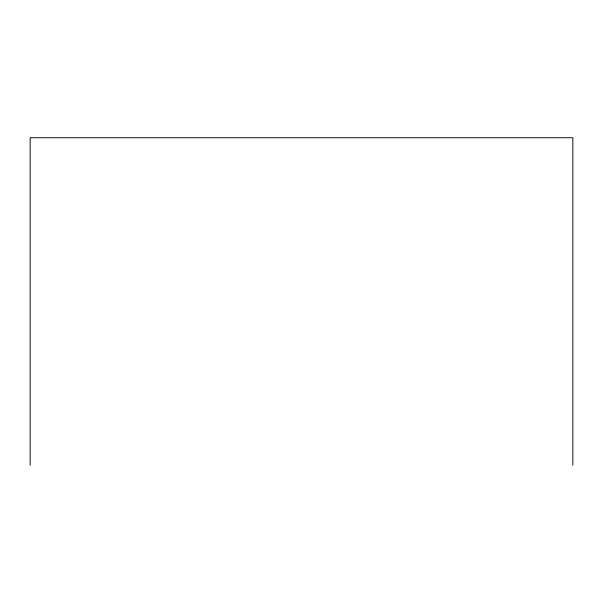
<?xml version="1.0" encoding="UTF-8"?>
<svg xmlns="http://www.w3.org/2000/svg" width="603" height="603" viewBox="0 0 603 603"><rect width="100%" height="100%" fill="white"/><g stroke="black" fill="none" stroke-linecap="round" stroke-linejoin="round"><path stroke-width="0.9" d="M572.85 465.252L572.85 137.748L30.15 137.748L30.15 465.252"/></g></svg>
